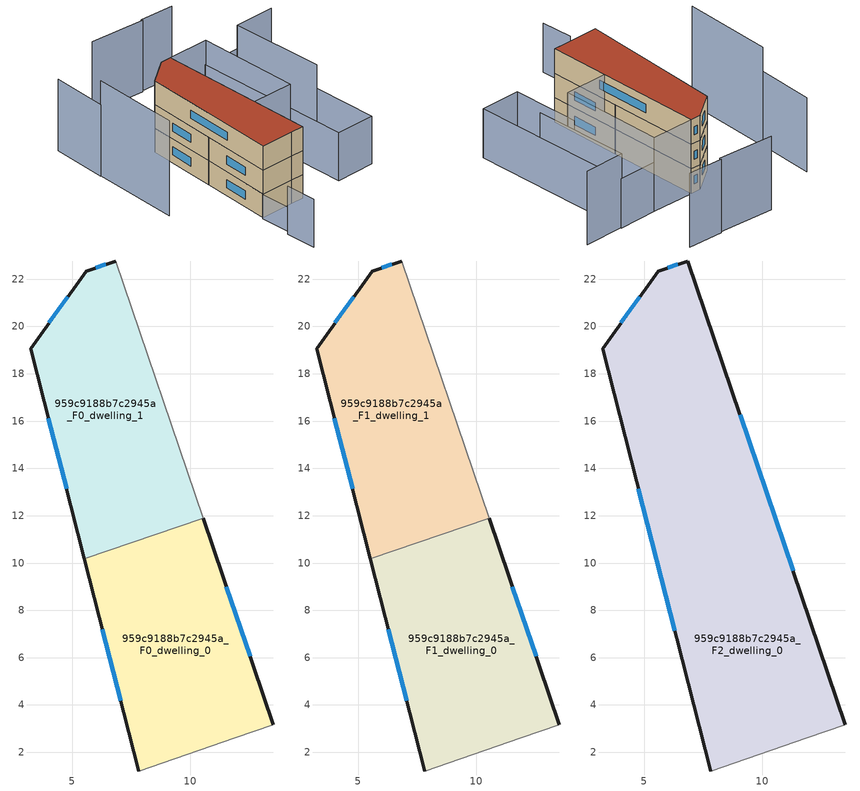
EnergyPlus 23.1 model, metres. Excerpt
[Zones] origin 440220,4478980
959c9188b7c2945a_F0_dwelling_0
 floor ground (EU_floor_Construction): 10.55,11.89 13.51,3.17 11.9,2.62 7.82,1.21 5.52,10.18 z0
 wall outside (EU_wall_Construction): 13.51,3.17 10.55,11.89 / 5.52,10.18 7.82,1.21 z0:3
 wall adiabatic (EU_wall_Construction): 7.82,1.21 11.9,2.62 13.51,3.17 z0:3
 wall to 959c9188b7c2945a_F0_dwelling_1 (EU_wall_Construction): 10.55,11.89 5.52,10.18 z0:3
 window (EU_Window_Construction): 12.53,6.06 11.53,9 / 6.29,7.21 7.06,4.18 z0.99:2.01
959c9188b7c2945a_F0_dwelling_1
 floor ground (EU_floor_Construction): 6.85,22.76 10.55,11.89 5.52,10.18 3.25,19.06 5.59,22.34 z0
 wall outside (EU_wall_Construction): 6.85,22.76 5.59,22.34 3.25,19.06 5.52,10.18 z0:3
 wall adiabatic (EU_wall_Construction): 10.55,11.89 6.85,22.76 z0:3
 window (EU_Window_Construction): 4,16.12 4.77,13.13 / 4.82,21.25 4.03,20.15 / 6.43,22.62 6.01,22.48 z0.99:2.01
959c9188b7c2945a_F1_dwelling_0
 floor to 959c9188b7c2945a_F0_dwelling_0 (EU_floor_Construction): 10.55,11.89 13.51,3.17 11.9,2.62 7.82,1.21 5.52,10.18 z3
 wall outside (EU_wall_Construction): 13.51,3.17 10.55,11.89 / 5.52,10.18 7.82,1.21 z3:6
 wall adiabatic (EU_wall_Construction): 7.82,1.21 11.9,2.62 13.51,3.17 z3:6
 wall to 959c9188b7c2945a_F1_dwelling_1 (EU_wall_Construction): 10.55,11.89 5.52,10.18 z3:6
 window (EU_Window_Construction): 12.53,6.06 11.53,9 / 6.29,7.21 7.06,4.18 z3.99:5.01
959c9188b7c2945a_F1_dwelling_1
 floor to 959c9188b7c2945a_F0_dwelling_1 (EU_floor_Construction): 6.85,22.76 10.55,11.89 5.52,10.18 3.25,19.06 5.59,22.34 z3
 wall outside (EU_wall_Construction): 6.85,22.76 5.59,22.34 3.25,19.06 5.52,10.18 z3:6
 wall adiabatic (EU_wall_Construction): 10.55,11.89 6.85,22.76 z3:6
 window (EU_Window_Construction): 4,16.12 4.77,13.13 / 4.82,21.25 4.03,20.15 / 6.43,22.62 6.01,22.48 z3.99:5.01
959c9188b7c2945a_F2_dwelling_0
 floor to 959c9188b7c2945a_F1_dwelling_0 (EU_floor_Construction): 10.55,11.89 13.51,3.17 11.9,2.62 7.82,1.21 5.52,10.18 z6
 floor to 959c9188b7c2945a_F1_dwelling_1 (EU_floor_Construction): 6.85,22.76 10.55,11.89 5.52,10.18 3.25,19.06 5.59,22.34 z6
 wall outside (EU_wall_Construction): 13.51,3.17 6.85,22.76 5.59,22.34 3.25,19.06 7.82,1.21 z6:9
 wall adiabatic (EU_wall_Construction): 7.82,1.21 11.9,2.62 13.51,3.17 z6:9
 window (EU_Window_Construction): 4.82,21.25 4.03,20.15 / 6.43,22.62 6.01,22.48 / 11.3,9.67 9.06,16.27 / 4.77,13.14 6.31,7.13 z6.99:8.01
 roof outside (EU_roof_Construction): 13.51,3.17 6.85,22.76 5.59,22.34 3.25,19.06 7.82,1.21 11.9,2.62 z9
shading: 10.1,-6.81 8.75,-3.08 / 18.7,4.96 11.82,24.43 / 11.82,24.43 16.62,26.13 / 16.62,26.13 23.49,6.66 / 23.49,6.66 18.7,4.96 z0:6; 9.17,-2.93 7.71,1.11 z0:3; 20.61,14.58 16.46,26.01 / 16.46,26.01 21.34,27.78 / -6.14,23.82 -4.28,16.83 / 7.57,31.33 0.67,29.48 / 11.78,32.79 7.51,31.55 / 11.08,10.3 6.85,22.76 / 6.85,22.76 11.96,24.5 / 11.96,24.5 16.19,12.03 / 16.19,12.03 11.08,10.3 z0:9; -4.23,16.93 -1.23,5.95 z0:12
[Building]
EU S2 Campaign: North Axis=0; Terrain=City; Solar Distribution=FullExterior
[Site:Location]
Madrid: Latitude=40.5; Longitude=-3.5; Time Zone=1; Elevation=609
[SizingPeriod:WeatherFileDays]
AnnualSizingPeriod: Begin Month=1; Begin Day of Month=1; End Month=12; End Day of Month=31; Day of Week for Start Day=Monday; Use Weather File Daylight Saving Period=No; Use Weather File Rain and Snow Indicators=No
[MATERIAL]
EU_InternalMass_Material: Roughness=MediumRough; Thickness=0.1; Conductivity=1; Density=1800; Specific Heat=900; Thermal Absorptance=0.9; Solar Absorptance=0.7; Visible Absorptance=0.7
[MATERIAL:NOMASS] Roughness=MediumRough; Thermal Absorptance=0.9; Solar Absorptance=0.7; Visible Absorptance=0.7
Name | Thermal Resistance
EU_wall_NoMass | 0.609216
EU_roof_NoMass | 0.513268
EU_floor_NoMass | 0.568163
[WINDOWMATERIAL:SIMPLEGLAZINGSYSTEM]
EU_Window_SimpleGlazing: UFactor=5.50606; Solar Heat Gain Coefficient=0.85; Visible Transmittance=0.85
[CONSTRUCTION]
EU_wall_Construction: EU_wall_NoMass
EU_roof_Construction: EU_roof_NoMass
EU_floor_Construction: EU_floor_NoMass
EU_InternalMass_Construction: EU_InternalMass_Material
EU_Window_Construction: EU_Window_SimpleGlazing
[ZONE] Type=1; Multiplier=1; Ceiling Height=autocalculate; Floor Area=autocalculate; Part of Total Floor Area=Yes
Name | Volume
959c9188b7c2945a_F0_dwelling_0; 959c9188b7c2945a_F1_dwelling_0 | 156.609
959c9188b7c2945a_F2_dwelling_0 | 313.216
959c9188b7c2945a_F0_dwelling_1 | 156.608
959c9188b7c2945a_F1_dwelling_1 | 156.607
[INTERNALMASS] Construction=EU_InternalMass_Construction
Name | Zone or ZoneList | Surface Area
959c9188b7c2945a_F0_dwelling_0_EU_InternalMass | 959c9188b7c2945a_F0_dwelling_0 | 52.203
959c9188b7c2945a_F0_dwelling_1_EU_InternalMass | 959c9188b7c2945a_F0_dwelling_1 | 52.2024
959c9188b7c2945a_F1_dwelling_0_EU_InternalMass | 959c9188b7c2945a_F1_dwelling_0 | 52.203
959c9188b7c2945a_F1_dwelling_1_EU_InternalMass | 959c9188b7c2945a_F1_dwelling_1 | 52.2024
959c9188b7c2945a_F2_dwelling_0_EU_InternalMass | 959c9188b7c2945a_F2_dwelling_0 | 104.407
[OTHEREQUIPMENT] Fuel Type=Electricity; Design Level Calculation Method=Watts/Area; Power per Zone Floor Area=1; Fraction Latent=0; Fraction Radiant=0; Fraction Lost=0; Carbon Dioxide Generation Rate=0; EndUse Subcategory=EU_Step8_InternalGains
Name | Zone or ZoneList or Space or SpaceList | Schedule
EU_Step8_InternalGain_959c9188b7c2945a_F0_dwelling_0_f000 | 959c9188b7c2945a_F0_dwelling_0 | EU_Step8_GainSchedule_959c9188b7c2945a_F0_dwelling_0_f000
EU_Step8_InternalGain_959c9188b7c2945a_F0_dwelling_1_f000 | 959c9188b7c2945a_F0_dwelling_1 | EU_Step8_GainSchedule_959c9188b7c2945a_F0_dwelling_1_f000
EU_Step8_InternalGain_959c9188b7c2945a_F1_dwelling_0_f000 | 959c9188b7c2945a_F1_dwelling_0 | EU_Step8_GainSchedule_959c9188b7c2945a_F1_dwelling_0_f000
EU_Step8_InternalGain_959c9188b7c2945a_F1_dwelling_1_f000 | 959c9188b7c2945a_F1_dwelling_1 | EU_Step8_GainSchedule_959c9188b7c2945a_F1_dwelling_1_f000
EU_Step8_InternalGain_959c9188b7c2945a_F2_dwelling_0_f000 | 959c9188b7c2945a_F2_dwelling_0 | EU_Step8_GainSchedule_959c9188b7c2945a_F2_dwelling_0_f000
[ZONEVENTILATION:DESIGNFLOWRATE] Schedule=EU_AlwaysOn; Design Flow Rate Calculation Method=AirChanges/Hour; Air Changes per Hour=0.752966; Ventilation Type=Natural; Fan Pressure Rise=0; Fan Total Efficiency=1; Constant Term Coefficient=1; Temperature Term Coefficient=0; Velocity Term Coefficient=0; Velocity Squared Term Coefficient=0; Minimum Indoor Temperature=-100; Maximum Indoor Temperature=100; Delta Temperature=-100; Minimum Outdoor Temperature=-100; Maximum Outdoor Temperature=100; Maximum Wind Speed=40
Name | Zone or ZoneList or Space or SpaceList
EU_ConstantAir_959c9188b7c2945a_F0_dwelling_0 | 959c9188b7c2945a_F0_dwelling_0
EU_ConstantAir_959c9188b7c2945a_F0_dwelling_1 | 959c9188b7c2945a_F0_dwelling_1
EU_ConstantAir_959c9188b7c2945a_F1_dwelling_0 | 959c9188b7c2945a_F1_dwelling_0
EU_ConstantAir_959c9188b7c2945a_F1_dwelling_1 | 959c9188b7c2945a_F1_dwelling_1
EU_ConstantAir_959c9188b7c2945a_F2_dwelling_0 | 959c9188b7c2945a_F2_dwelling_0
[HVACTEMPLATE:THERMOSTAT] Constant Heating Setpoint=20; Constant Cooling Setpoint=50
EU_HeatOnly_959c9188b7c2945a_F0_dwelling_0; EU_HeatOnly_959c9188b7c2945a_F0_dwelling_1; EU_HeatOnly_959c9188b7c2945a_F1_dwelling_0; EU_HeatOnly_959c9188b7c2945a_F1_dwelling_1; EU_HeatOnly_959c9188b7c2945a_F2_dwelling_0
[HVACTEMPLATE:ZONE:IDEALLOADSAIRSYSTEM] System Availability Schedule=EU_AlwaysOn; Maximum Heating Supply Air Temperature=50; Minimum Cooling Supply Air Temperature=13; Maximum Heating Supply Air Humidity Ratio=0.0156; Minimum Cooling Supply Air Humidity Ratio=0.0077; Heating Limit=NoLimit; Cooling Limit=NoLimit; Heating Availability Schedule=EU_AlwaysOn; Cooling Availability Schedule=EU_CoolingOff; Dehumidification Control Type=ConstantSensibleHeatRatio; Cooling Sensible Heat Ratio=0.7; Dehumidification Setpoint=60; Humidification Control Type=None; Humidification Setpoint=30; Outdoor Air Method=None; Outdoor Air Flow Rate per Person=0.00944; Outdoor Air Flow Rate per Zone Floor Area=0; Outdoor Air Flow Rate per Zone=0; Demand Controlled Ventilation Type=None; Outdoor Air Economizer Type=NoEconomizer; Heat Recovery Type=None; Sensible Heat Recovery Effectiveness=0.7; Latent Heat Recovery Effectiveness=0.65
Name | Template Thermostat
959c9188b7c2945a_F0_dwelling_0 | EU_HeatOnly_959c9188b7c2945a_F0_dwelling_0
959c9188b7c2945a_F0_dwelling_1 | EU_HeatOnly_959c9188b7c2945a_F0_dwelling_1
959c9188b7c2945a_F1_dwelling_0 | EU_HeatOnly_959c9188b7c2945a_F1_dwelling_0
959c9188b7c2945a_F1_dwelling_1 | EU_HeatOnly_959c9188b7c2945a_F1_dwelling_1
959c9188b7c2945a_F2_dwelling_0 | EU_HeatOnly_959c9188b7c2945a_F2_dwelling_0
[SIZING:ZONE] Zone Cooling Design Supply Air Temperature Input Method=SupplyAirTemperature; Zone Cooling Design Supply Air Temperature=13; Zone Heating Design Supply Air Temperature Input Method=SupplyAirTemperature; Zone Heating Design Supply Air Temperature=50; Zone Cooling Design Supply Air Humidity Ratio=0.008; Zone Heating Design Supply Air Humidity Ratio=0.008; Cooling Design Air Flow Method=DesignDay; Cooling Design Air Flow Rate=0; Cooling Minimum Air Flow per Zone Floor Area=0.000762; Cooling Minimum Air Flow=0; Cooling Minimum Air Flow Fraction=0.2; Heating Design Air Flow Method=DesignDay; Heating Design Air Flow Rate=0; Heating Maximum Air Flow per Zone Floor Area=0.002032; Heating Maximum Air Flow=0.141576; Heating Maximum Air Flow Fraction=0.3; Account for Dedicated Outdoor Air System=No; Dedicated Outdoor Air System Control Strategy=NeutralSupplyAir; Dedicated Outdoor Air Low Setpoint Temperature for Design=autosize; Dedicated Outdoor Air High Setpoint Temperature for Design=autosize; Zone Load Sizing Method=Sensible Load Only No Latent Load; Zone Latent Cooling Design Supply Air Humidity Ratio Input Method=HumidityRatioDifference; Zone Cooling Design Supply Air Humidity Ratio Difference=0.005; Zone Latent Heating Design Supply Air Humidity Ratio Input Method=HumidityRatioDifference; Zone Humidification Design Supply Air Humidity Ratio Difference=0.005
959c9188b7c2945a_F0_dwelling_0; 959c9188b7c2945a_F0_dwelling_1; 959c9188b7c2945a_F1_dwelling_0; 959c9188b7c2945a_F1_dwelling_1; 959c9188b7c2945a_F2_dwelling_0
[SCHEDULE:CONSTANT]
Name | Hourly Value
EU_AlwaysOn | 1
EU_CoolingOff | 0
[SCHEDULE:FILE] Column Number=1; Rows to Skip at Top=0; Number of Hours of Data=8760; Column Separator=Comma; Interpolate to Timestep=No; Minutes per Item=60; Adjust Schedule for Daylight Savings=Yes
Name | File
EU_Step8_GainSchedule_959c9188b7c2945a_F0_dwelling_0_f000 | ../../schedules/959c9188b7c2945a/959c9188b7c2945a_F0_dwelling_0_f000_gain.csv
EU_Step8_GainSchedule_959c9188b7c2945a_F0_dwelling_1_f000 | ../../schedules/959c9188b7c2945a/959c9188b7c2945a_F0_dwelling_1_f000_gain.csv
EU_Step8_GainSchedule_959c9188b7c2945a_F1_dwelling_0_f000 | ../../schedules/959c9188b7c2945a/959c9188b7c2945a_F1_dwelling_0_f000_gain.csv
EU_Step8_GainSchedule_959c9188b7c2945a_F1_dwelling_1_f000 | ../../schedules/959c9188b7c2945a/959c9188b7c2945a_F1_dwelling_1_f000_gain.csv
EU_Step8_GainSchedule_959c9188b7c2945a_F2_dwelling_0_f000 | ../../schedules/959c9188b7c2945a/959c9188b7c2945a_F2_dwelling_0_f000_gain.csv
